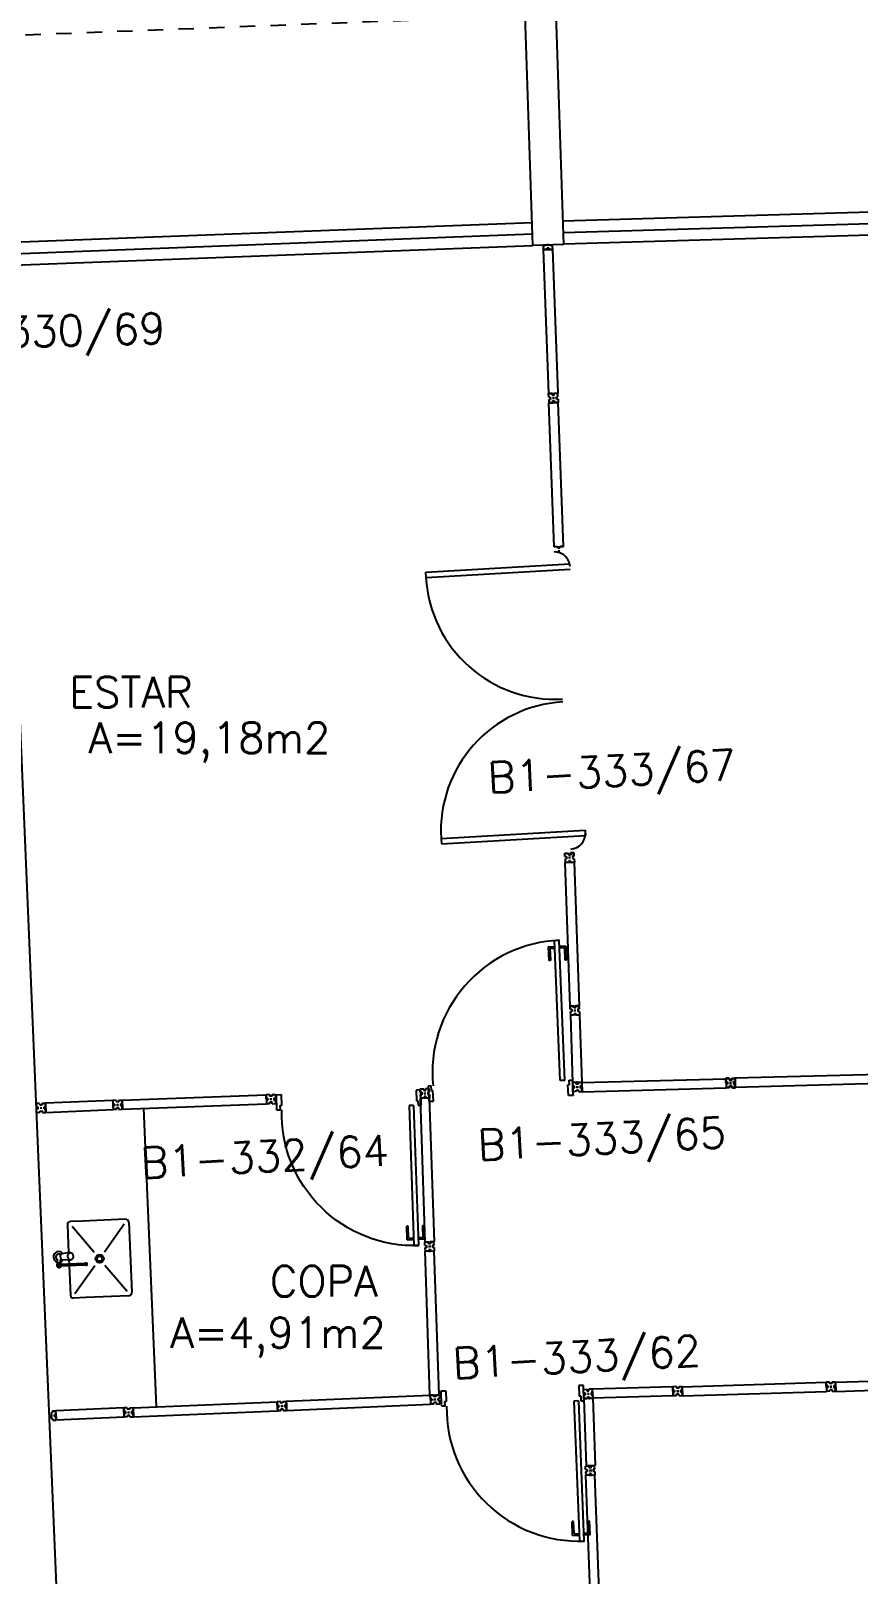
# Model space of a CAD drawing. Extents: x 26 to 324, y 73 to 188.
# Drawn here: x 162.24 to 167.63, y 168.29 to 178.36 of the extents above; entities that cross this region are included whole.
import ezdxf

# ---------------------------------------------------------------- set-up
doc = ezdxf.new("R2010")
doc.units = 0
doc.header["$LTSCALE"] = 0.01
doc.header["$MEASUREMENT"] = 0
doc.linetypes.add('HIDDEN2', pattern=[0.1875, 0.125, -0.0625])
doc.layers.get('0').update_dxf_attribs({"linetype": 'CONTINUOUS'})
doc.layers.get('DEFPOINTS').update_dxf_attribs({"linetype": 'CONTINUOUS'})
for name, color, linetype in [('ALV', 2, 'CONTINUOUS'), ('BANC', 2, 'CONTINUOUS'), ('DIV', 2, 'CONTINUOUS'), ('ESQ', 1, 'CONTINUOUS'), ('ESTR', 3, 'CONTINUOUS'), ('PEÇAS', 1, 'CONTINUOUS'), ('PROJ', 1, 'HIDDEN2'), ('TEXTO', 2, 'CONTINUOUS'), ('TEXTO-ENDEREÇO', 2, 'CONTINUOUS'), ('USO1', 2, 'CONTINUOUS'), ('ÁREA', 2, 'CONTINUOUS')]:
    doc.layers.add(name, color=color, linetype=linetype)
doc.styles.add('1', font='romans.shx')
doc.styles.add('UNB-100', font='simplex.shx', dxfattribs={"height": 0.2})
doc.styles.add('UNB-100-1', font='simplex.shx', dxfattribs={"height": 0.2})
doc.dimstyles.new('1-600', dxfattribs={"dimtxt": 1.1, "dimasz": 2.5, "dimexe": 2, "dimexo": 4, "dimgap": 0.2, "dimtad": 1, "dimdec": 0, "dimzin": 4, "dimdsep": 46, "dimlunit": 6, "dimtxsty": '1', "dimblk1": 'NONE', "dimblk2": 'NONE', "dimsah": 1, "dimcen": 0, "dimclrd": 2, "dimclre": 2, "dimclrt": 2, "dimadec": 0, "dimazin": 0, "dimtfac": 1, "dimtdec": 0, "dimtmove": 2, "dimatfit": 3, "dimldrblk": 'NONE', "dimfxl": 0, "dimtolj": 1, "dimtzin": 0, "dimarcsym": 0})

# ---------------------------------------------------------------- blocks, each defined once
blk = doc.blocks.new('PILAR-SLC')
blk.add_lwpolyline([(0.2, 0), (0.2, -1.5), (0, -1.5), (0, 0)], close=True)
blk = doc.blocks.new('DIVMT-SLC')
for p, q in [((-0.03, 0.03), (-0.03, 0.006)), ((-0.008, 0.03), (-0.03, 0.03)), ((-0.0185, 0.006), (-0.03, 0.006)), ((-0.0185, -0.006), (-0.0185, 0.006)), ((-0.008, 0.03), (-0.008, 0.02)), ((-0.008, 0.02), (0.008, 0.02)), ((-0.0051, 0), (0.0051, 0)), ((0.0051, 0), (-0.0051, 0)), ((-0.0051, 0), (0.0051, 0)), ((0, -0.0051), (0, 0.0051)), ((0, 0.0051), (0, -0.0051)), ((0.008, 0.03), (0.008, 0.02)), ((0.008, 0.03), (0.03, 0.03)), ((0.0205, 0.006), (0.03, 0.006)), ((0.0205, -0.006), (0.0205, 0.006)), ((0.0205, 0.006), (0.0205, -0.006)), ((0.0205, 0.006), (0.03, 0.006)), ((0.97, 0.03), (0.03, 0.03)), ((0.03, 0.006), (0.03, 0.03)), ((0.03, -0.03), (0.03, 0.03)), ((0.03, -0.005), (0.03, 0.005)), ((0.97, -0.03), (0.97, 0.03)), ((0.97, 0.03), (0.97, 0.009)), ((0.97, 0.009), (0.97, 0.027)), ((0.9795, 0.006), (0.97, 0.006)), ((0.97, -0.005), (0.97, 0.005)), ((0.9795, 0.006), (0.9795, -0.006)), ((1.0051, 0), (0.9949, 0)), ((1, 0.0051), (1, -0.0051)), ((-0.0185, -0.006), (-0.03, -0.006)), ((-0.03, -0.03), (-0.03, -0.006)), ((-0.008, -0.03), (-0.03, -0.03)), ((-0.008, -0.03), (-0.008, -0.02)), ((-0.008, -0.02), (0.008, -0.02)), ((0.008, -0.03), (0.008, -0.02)), ((0.008, -0.03), (0.03, -0.03)), ((0.0205, -0.006), (0.03, -0.006)), ((0.0205, -0.006), (0.03, -0.006)), ((0.03, -0.006), (0.03, -0.03)), ((0.97, -0.03), (0.03, -0.03)), ((0.9795, -0.006), (0.97, -0.006)), ((0.97, -0.009), (0.97, -0.027))]:
    blk.add_line(p, q)
blk = doc.blocks.new('PDV2D-SLC')
at = {"layer": 'DIV'}
for p, q in [((0.03, 0.05), (0.06, 0.05)), ((0.03, 0.035), (0.03, 0.05)), ((0.03, -0.035), (0.03, 0.035)), ((0.06, 0.05), (0.06, -0.02)), ((0.941, 0.05), (0.941, -0.02)), ((0.971, 0.05), (0.941, 0.05)), ((0.971, 0.035), (0.971, 0.05)), ((0.971, -0.035), (0.971, 0.035)), ((0.03, -0.05), (0.03, -0.035)), ((0.05, -0.05), (0.03, -0.05)), ((0.05, -0.02), (0.06, -0.02)), ((0.05, -0.02), (0.05, -0.05)), ((0.079, -0.05), (0.109, -0.05)), ((0.079, -0.05), (0.079, -0.965)), ((0.109, -0.05), (0.109, -0.965)), ((0.951, -0.02), (0.941, -0.02)), ((0.951, -0.02), (0.951, -0.05)), ((0.951, -0.05), (0.971, -0.05)), ((0.971, -0.05), (0.971, -0.035)), ((0.109, -0.965), (0.079, -0.965))]:
    blk.add_line(p, q, dxfattribs=at)
at = {"layer": 'DIV', "color": 1}
for p, q in [((0.036, -0.925), (0.036, -0.835)), ((0.046, -0.835), (0.036, -0.835)), ((0.046, -0.915), (0.046, -0.835)), ((0.141, -0.915), (0.141, -0.835)), ((0.141, -0.835), (0.151, -0.835)), ((0.151, -0.925), (0.151, -0.835)), ((0.036, -0.925), (0.076, -0.925)), ((0.046, -0.915), (0.076, -0.915)), ((0.141, -0.915), (0.111, -0.915)), ((0.151, -0.925), (0.111, -0.925))]:
    blk.add_line(p, q, dxfattribs=at)
blk.add_arc((0.076, -0.1), 0.865, 270, 3.3214, dxfattribs=at)
blk = doc.blocks.new('MDIVMT-SLC')
for p, q in [((-0.03, 0.03), (-0.03, 0.006)), ((-0.008, 0.03), (-0.03, 0.03)), ((-0.0185, 0.006), (-0.03, 0.006)), ((-0.0185, -0.006), (-0.0185, 0.006)), ((-0.008, 0.03), (-0.008, 0.02)), ((-0.008, 0.02), (0.008, 0.02)), ((-0.0051, 0), (0.0051, 0)), ((-0.0051, 0), (0.0051, 0)), ((0, -0.0051), (0, 0.0051)), ((0, -0.0051), (0, 0.0051)), ((0.008, 0.03), (0.008, 0.02)), ((0.008, 0.03), (0.03, 0.03)), ((0.0205, 0.006), (0.03, 0.006)), ((0.0205, -0.006), (0.0205, 0.006)), ((0.0205, 0.006), (0.03, 0.006)), ((0.0205, -0.006), (0.0205, 0.006)), ((0.03, 0.03), (0.03, -0.03)), ((0.03, 0.03), (0.47, 0.03)), ((0.03, 0.006), (0.03, 0.03)), ((0.03, 0.009), (0.03, 0.027)), ((0.03, 0.005), (0.03, -0.005)), ((0.47, 0.03), (0.47, -0.03)), ((0.4795, 0.006), (0.47, 0.006)), ((0.47, 0.005), (0.47, -0.005)), ((0.4795, -0.006), (0.4795, 0.006)), ((0.4949, 0), (0.5051, 0)), ((0.5051, 0), (0.4949, 0)), ((0.5, -0.0051), (0.5, 0.0051)), ((-0.0185, -0.006), (-0.03, -0.006)), ((-0.03, -0.03), (-0.03, -0.006)), ((-0.008, -0.03), (-0.03, -0.03)), ((-0.008, -0.03), (-0.008, -0.02)), ((-0.008, -0.02), (0.008, -0.02)), ((0.008, -0.03), (0.008, -0.02)), ((0.008, -0.03), (0.03, -0.03)), ((0.0205, -0.006), (0.03, -0.006)), ((0.0205, -0.006), (0.03, -0.006)), ((0.03, -0.006), (0.03, -0.03)), ((0.03, -0.03), (0.03, -0.009)), ((0.03, -0.009), (0.03, -0.027)), ((0.03, -0.03), (0.47, -0.03)), ((0.4795, -0.006), (0.47, -0.006))]:
    blk.add_line(p, q)
blk = doc.blocks.new('INOXA1-P')
for p, q in [((0.12, 0.23), (0.12, 0.047)), ((0.22, 0.25), (0.14, 0.25)), ((0.15, 0.22), (0.287, 0.043)), ((0.5, 0.25), (0.22, 0.25)), ((0.353, 0.043), (0.49, 0.22)), ((0.52, 0.23), (0.52, -0.23)), ((0.043, 0.008), (0.043, -0.022)), ((0.062, 0.04), (0.071, 0.04)), ((0.131, 0.048), (0.076, 0.043)), ((0.131, -0.002), (0.076, 0.003)), ((0.22, -0.027), (0.054, -0.027)), ((0.22, -0.037), (0.054, -0.037)), ((0.063, -0.003), (0.063, -0.021)), ((0.12, -0.001), (0.12, -0.027)), ((0.12, -0.037), (0.12, -0.23)), ((0.15, -0.22), (0.287, -0.043)), ((0.231, -0.027), (0.22, -0.027)), ((0.231, -0.037), (0.22, -0.037)), ((0.353, -0.043), (0.49, -0.22)), ((0.22, -0.25), (0.14, -0.25)), ((0.5, -0.25), (0.22, -0.25))]:
    blk.add_line(p, q)
blk.add_lwpolyline([(0.076, 0.003), (0.072, 0.004), (0.069, 0.009), (0.067, 0.015), (0.066, 0.023), (0.067, 0.031), (0.069, 0.037), (0.072, 0.042), (0.076, 0.043)])
blk.add_lwpolyline([(0.131, 0.048), (0.137, 0.046), (0.143, 0.041), (0.147, 0.033), (0.148, 0.023), (0.147, 0.013), (0.143, 0.006), (0.137, 0), (0.131, -0.002), (0.125, 0), (0.119, 0.006), (0.115, 0.013), (0.114, 0.023), (0.115, 0.033), (0.119, 0.041), (0.125, 0.046)], close=True)
for radius in [0.0266, 0.0163]:
    blk.add_circle((0.32, 0), radius)
for centre, radius, start, end in [((0.14, 0.23), 0.02, 90, 180), ((0.5, 0.23), 0.02, 360, 90), ((0.054, 0.023), 0.0349, 36.1705, 252.2568), ((0.054, 0.023), 0.0189, 62.7367, 235.7375), ((0.073, -0.003), 0.01, 102.8285, 180), ((0.054, 0.023), 0.0349, 285.5373, 323.9987), ((0.054, -0.032), 0.0145, 20.161, 339.839), ((0.054, -0.032), 0.005, 90.0037, 269.9963), ((0.231, -0.032), 0.00738, 222.6559, 137.3441), ((0.231, -0.032), 0.005, 269.9935, 90.0065), ((0.14, -0.23), 0.02, 180, 270), ((0.5, -0.23), 0.02, 270, 360)]:
    blk.add_arc(centre, radius, start, end)
blk = doc.blocks.new('MTINI-SLC')
for p, q in [((-0.03, 0.008), (-0.03, 0.03)), ((0.03, 0.03), (-0.03, 0.03)), ((-0.03, 0.008), (-0.02, 0.008)), ((-0.009, 0.03), (-0.027, 0.03)), ((-0.02, 0.008), (-0.02, 0)), ((-0.001, 0), (-0.02, 0)), ((-0.006, 0.02), (-0.006, 0.03)), ((-0.006, 0.023), (-0.006, 0.027)), ((-0.006, 0.02), (0.006, 0.02)), ((0.005, 0.03), (-0.005, 0.03)), ((0.005, 0), (-0.005, 0)), ((0.004, 0.02), (-0.004, 0.02)), ((0.02, 0), (-0.001, 0)), ((0, -0.005), (0, 0.005)), ((0.006, 0.02), (0.006, 0.03)), ((0.006, 0.023), (0.006, 0.027)), ((0.009, 0.03), (0.027, 0.03)), ((0.03, 0.008), (0.02, 0.008)), ((0.02, 0), (0.02, 0.008)), ((0.03, 0.008), (0.03, 0.03))]:
    blk.add_line(p, q)
blk = doc.blocks.new('MTT-SLC')
for p, q in [((-0.008, 0.03), (-0.03, 0.03)), ((-0.03, 0.03), (-0.03, 0.006)), ((-0.0185, 0.006), (-0.03, 0.006)), ((-0.0185, -0.006), (-0.0185, 0.006)), ((-0.008, 0.03), (-0.008, 0.02)), ((-0.008, 0.02), (0.008, 0.02)), ((-0.0051, 0), (0.0051, 0)), ((0, -0.0051), (0, 0.0051)), ((0.008, 0.03), (0.03, 0.03)), ((0.008, 0.03), (0.008, 0.02)), ((0.0205, -0.006), (0.0205, 0.006)), ((0.0205, 0.006), (0.03, 0.006)), ((0.03, 0.006), (0.03, 0.03)), ((-0.03, -0.03), (-0.03, -0.006)), ((-0.0185, -0.006), (-0.03, -0.006)), ((-0.008, -0.03), (-0.03, -0.03)), ((-0.008, -0.02), (0.008, -0.02)), ((-0.008, -0.03), (-0.008, -0.02)), ((0.008, -0.03), (0.008, -0.02)), ((0.008, -0.03), (0.03, -0.03)), ((0.0205, -0.006), (0.03, -0.006)), ((0.03, -0.006), (0.03, -0.03))]:
    blk.add_line(p, q)
blk = doc.blocks.new('PDV2E-SLC')
at = {"layer": 'DIV', "color": 1}
for p, q in [((0.023, 0.925), (0.063, 0.925)), ((0.023, 0.925), (0.023, 0.835)), ((0.033, 0.915), (0.063, 0.915)), ((0.033, 0.915), (0.033, 0.835)), ((0.138, 0.925), (0.097, 0.925)), ((0.128, 0.915), (0.097, 0.915)), ((0.128, 0.915), (0.128, 0.835)), ((0.138, 0.925), (0.138, 0.835)), ((0.033, 0.835), (0.023, 0.835)), ((0.128, 0.835), (0.137, 0.835))]:
    blk.add_line(p, q, dxfattribs=at)
at = {"layer": 'DIV'}
for p, q in [((0.065, 0.05), (0.065, 0.965)), ((0.095, 0.965), (0.065, 0.965)), ((0.095, 0.05), (0.095, 0.965)), ((0.049, 0.05), (0.029, 0.05)), ((0.029, 0.05), (0.029, 0.035)), ((0.029, 0.035), (0.029, -0.035)), ((0.049, 0.02), (0.049, 0.05)), ((0.049, 0.02), (0.059, 0.02)), ((0.059, -0.05), (0.059, 0.02)), ((0.065, 0.05), (0.095, 0.05)), ((0.928, -0.05), (0.928, 0.02)), ((0.938, 0.02), (0.928, 0.02)), ((0.938, 0.05), (0.958, 0.05)), ((0.938, 0.02), (0.938, 0.05)), ((0.958, 0.05), (0.958, 0.035)), ((0.958, 0.035), (0.958, -0.035)), ((0.029, -0.035), (0.029, -0.05)), ((0.029, -0.05), (0.059, -0.05)), ((0.958, -0.05), (0.928, -0.05)), ((0.958, -0.035), (0.958, -0.05))]:
    blk.add_line(p, q, dxfattribs=at)
at = {"layer": 'DIV', "color": 1}
blk.add_arc((0.062, 0.1), 0.865, 356.6786, 90, dxfattribs=at)
blk = doc.blocks.new('*D29')
at = {"color": 2, "linetype": 'ByBlock'}
for p, q in [((158.144, 182.148), (157.914, 186.641)), ((213.526, 181.428), (213.872, 185.926))]:
    blk.add_line(p, q, dxfattribs=at)
blk.add_arc((180.304, -251.293), 436.506, 85.60976, 92.92683, dxfattribs=at)
at = {"layer": 'DEFPOINTS', "color": 0, "linetype": 'ByBlock'}
for p in [(195.167, 184.96), (158.348, 178.153), (213.22, 177.439), (158.425, 176.655), (213.105, 175.944)]:
    blk.add_point(p, dxfattribs=at)
at = {"color": 2, "linetype": 'ByBlock', "insert": (185.891, 186.111), "char_height": 1.1, "attachment_point": 5, "rotation": 359.2683, "style": '1'}
blk.add_mtext('\\A1;Antropologia', dxfattribs=at)
blk = doc.blocks.new('_NONE')
at = {"color": 0, "linetype": 'ByBlock'}
blk.add_circle((0, 0), 0.25, dxfattribs=at)
blk = doc.blocks.new('PDVDP-SLC')
for p, q in [((0.112, 0.84), (0.112, -0.1)), ((0.147, 0.84), (0.112, 0.84)), ((0.147, 0.84), (0.147, -0.1)), ((1.853, 0.84), (1.888, 0.84)), ((1.853, 0.84), (1.853, -0.1)), ((1.888, 0.84), (1.888, -0.1)), ((0.009, 0), (-0.009, 0)), ((0, -0.012), (0, 0.01)), ((0.147, -0.1), (0.112, -0.1))]:
    blk.add_line(p, q)
for centre, radius, start, end in [((0.148, -0.002), 0.843, 0, 90), ((1.853, -0.002), 0.843, 90, 180), ((0.131, 0), 0.101, 180, 270), ((1.87, 0), 0.101, 270, 0)]:
    blk.add_arc(centre, radius, start, end)

msp = doc.modelspace()

# ---------------------------------------------------------------- linework, layer by layer
at = {"layer": 'ALV'}
msp.add_line((162.465, 166.852), (162.082, 175.925), dxfattribs=at)
at = {"layer": 'BANC'}
msp.add_line((163.059, 169.382), (162.977, 171.327), dxfattribs=at)
at = {"layer": 'DIV'}
for p, q in [((165.58, 176.951), (165.581, 176.929)), ((165.58, 176.951), (165.59, 176.951)), ((165.581, 176.929), (165.641, 176.931)), ((165.641, 176.931), (165.581, 176.929)), ((165.581, 176.929), (165.602, 176.93)), ((165.602, 176.93), (165.584, 176.929)), ((165.602, 176.93), (165.584, 176.929)), ((165.59, 176.959), (165.611, 176.96)), ((165.59, 176.959), (165.59, 176.951)), ((165.605, 176.96), (165.615, 176.96)), ((165.605, 176.96), (165.615, 176.96)), ((165.617, 176.94), (165.605, 176.939)), ((165.605, 176.939), (165.617, 176.94)), ((165.605, 176.939), (165.605, 176.93)), ((165.605, 176.939), (165.605, 176.93)), ((165.605, 176.937), (165.605, 176.933)), ((165.606, 176.93), (165.616, 176.93)), ((165.616, 176.93), (165.606, 176.93)), ((165.607, 176.939), (165.615, 176.94)), ((165.61, 176.965), (165.61, 176.955)), ((165.61, 176.965), (165.61, 176.955)), ((165.611, 176.96), (165.63, 176.961)), ((165.617, 176.94), (165.617, 176.93)), ((165.617, 176.94), (165.617, 176.93)), ((165.617, 176.938), (165.617, 176.933)), ((165.62, 176.93), (165.638, 176.931)), ((165.62, 176.93), (165.638, 176.931)), ((165.63, 176.953), (165.63, 176.961)), ((165.64, 176.953), (165.63, 176.953)), ((165.64, 176.953), (165.641, 176.931)), ((165.798, 171.467), (165.808, 171.467)), ((165.798, 171.467), (165.808, 171.467)), ((165.803, 171.462), (165.803, 171.472)), ((165.803, 171.462), (165.803, 171.472)), ((165.823, 171.473), (165.833, 171.474)), ((165.824, 171.462), (165.823, 171.474)), ((165.823, 171.474), (165.833, 171.474)), ((165.824, 171.461), (165.823, 171.473)), ((165.824, 171.461), (165.833, 171.462)), ((165.824, 171.462), (165.833, 171.462)), ((165.832, 171.498), (165.834, 171.438)), ((165.832, 171.498), (165.834, 171.438)), ((165.833, 171.477), (165.832, 171.495)), ((165.833, 171.477), (165.832, 171.495)), ((165.833, 171.473), (165.833, 171.463)), ((165.833, 171.473), (165.833, 171.463)), ((165.833, 171.459), (165.834, 171.441)), ((165.834, 171.438), (165.833, 171.459)), ((165.833, 171.459), (165.834, 171.441)), ((165.834, 171.438), (165.833, 171.459)), ((166.794, 171.525), (166.772, 171.524)), ((166.773, 171.5), (166.772, 171.524)), ((166.772, 171.524), (166.774, 171.464)), ((166.782, 171.501), (166.773, 171.5)), ((166.782, 171.501), (166.773, 171.5)), ((166.773, 171.499), (166.773, 171.489)), ((166.782, 171.489), (166.773, 171.488)), ((166.782, 171.489), (166.773, 171.488)), ((166.773, 171.488), (166.774, 171.464)), ((166.796, 171.465), (166.774, 171.464)), ((166.782, 171.501), (166.782, 171.489)), ((166.782, 171.489), (166.782, 171.501)), ((166.794, 171.525), (166.794, 171.515)), ((166.81, 171.515), (166.794, 171.515)), ((166.796, 171.465), (166.795, 171.475)), ((166.811, 171.475), (166.795, 171.475)), ((166.808, 171.495), (166.798, 171.495)), ((166.798, 171.495), (166.808, 171.495)), ((166.808, 171.495), (166.798, 171.495)), ((166.803, 171.5), (166.803, 171.49)), ((166.803, 171.49), (166.803, 171.5)), ((166.81, 171.525), (166.832, 171.526)), ((166.81, 171.525), (166.81, 171.515)), ((166.812, 171.465), (166.811, 171.475)), ((166.812, 171.465), (166.834, 171.466)), ((166.821, 171.502), (166.833, 171.502)), ((166.821, 171.502), (166.821, 171.49)), ((166.821, 171.49), (166.833, 171.49)), ((166.832, 171.526), (166.833, 171.502)), ((166.834, 171.466), (166.833, 171.49)), ((162.774, 171.379), (162.335, 171.361)), ((162.335, 171.361), (162.337, 171.301)), ((162.336, 171.34), (162.335, 171.358)), ((162.796, 171.38), (162.774, 171.379)), ((162.774, 171.379), (162.776, 171.319)), ((162.785, 171.355), (162.775, 171.355)), ((162.785, 171.355), (162.775, 171.355)), ((162.775, 171.354), (162.775, 171.344)), ((162.785, 171.355), (162.785, 171.343)), ((162.785, 171.343), (162.785, 171.355)), ((162.796, 171.38), (162.797, 171.37)), ((162.813, 171.37), (162.797, 171.37)), ((162.805, 171.355), (162.805, 171.345)), ((162.805, 171.345), (162.805, 171.355)), ((162.812, 171.38), (162.834, 171.381)), ((162.812, 171.38), (162.813, 171.37)), ((162.824, 171.357), (162.835, 171.357)), ((162.824, 171.357), (162.824, 171.345)), ((162.834, 171.381), (162.835, 171.357)), ((162.326, 171.337), (162.336, 171.337)), ((162.327, 171.325), (162.326, 171.337)), ((162.327, 171.325), (162.336, 171.325)), ((162.336, 171.336), (162.336, 171.326)), ((162.337, 171.301), (162.336, 171.322)), ((162.336, 171.322), (162.337, 171.304)), ((162.337, 171.301), (162.776, 171.319)), ((162.775, 171.343), (162.776, 171.319)), ((162.785, 171.343), (162.775, 171.343)), ((162.785, 171.343), (162.775, 171.343)), ((162.798, 171.32), (162.776, 171.319)), ((162.814, 171.33), (162.798, 171.33)), ((162.798, 171.32), (162.798, 171.33)), ((162.81, 171.35), (162.8, 171.35)), ((162.8, 171.35), (162.81, 171.35)), ((162.81, 171.35), (162.8, 171.35)), ((162.814, 171.32), (162.814, 171.33)), ((162.814, 171.32), (162.836, 171.321)), ((162.824, 171.345), (162.835, 171.345)), ((162.836, 171.321), (162.835, 171.345)), ((165.869, 169.465), (165.879, 169.465)), ((165.879, 169.465), (165.869, 169.465)), ((165.874, 169.47), (165.874, 169.46)), ((165.894, 169.471), (165.903, 169.472)), ((165.894, 169.471), (165.894, 169.459)), ((165.894, 169.459), (165.904, 169.46)), ((166.427, 169.511), (165.903, 169.496)), ((165.905, 169.436), (165.903, 169.496)), ((165.904, 169.461), (165.904, 169.471)), ((166.429, 169.451), (165.905, 169.436)), ((166.449, 169.512), (166.427, 169.511)), ((166.428, 169.487), (166.427, 169.511)), ((166.429, 169.451), (166.427, 169.511)), ((166.427, 169.511), (166.427, 169.49)), ((166.427, 169.49), (166.427, 169.508)), ((166.437, 169.487), (166.428, 169.487)), ((166.437, 169.487), (166.428, 169.487)), ((166.428, 169.476), (166.428, 169.486)), ((166.437, 169.475), (166.428, 169.475)), ((166.428, 169.475), (166.429, 169.451)), ((166.437, 169.475), (166.428, 169.475)), ((166.428, 169.472), (166.429, 169.454)), ((166.451, 169.452), (166.429, 169.451)), ((166.437, 169.487), (166.437, 169.475)), ((166.437, 169.487), (166.437, 169.475)), ((166.449, 169.512), (166.449, 169.502)), ((166.465, 169.502), (166.449, 169.502)), ((166.451, 169.452), (166.45, 169.462)), ((166.466, 169.462), (166.45, 169.462)), ((166.463, 169.482), (166.453, 169.482)), ((166.463, 169.482), (166.453, 169.482)), ((166.458, 169.487), (166.458, 169.477)), ((166.458, 169.487), (166.458, 169.477)), ((166.465, 169.512), (166.487, 169.513)), ((166.465, 169.512), (166.465, 169.502)), ((166.467, 169.452), (166.466, 169.462)), ((166.467, 169.452), (166.489, 169.453)), ((166.476, 169.489), (166.476, 169.477)), ((166.476, 169.489), (166.488, 169.489)), ((166.476, 169.477), (166.488, 169.477)), ((166.487, 169.513), (166.488, 169.489)), ((166.489, 169.453), (166.488, 169.477)), ((162.846, 169.373), (162.402, 169.353)), ((162.405, 169.293), (162.402, 169.353)), ((162.868, 169.374), (162.846, 169.373)), ((162.847, 169.349), (162.846, 169.373)), ((162.848, 169.313), (162.846, 169.373)), ((162.846, 169.373), (162.847, 169.352)), ((162.847, 169.352), (162.846, 169.37)), ((162.856, 169.349), (162.847, 169.349)), ((162.856, 169.349), (162.847, 169.349)), ((162.847, 169.338), (162.847, 169.348)), ((162.856, 169.349), (162.857, 169.337)), ((162.856, 169.349), (162.857, 169.337)), ((162.868, 169.374), (162.868, 169.364)), ((162.884, 169.364), (162.868, 169.364)), ((162.882, 169.344), (162.872, 169.344)), ((162.882, 169.344), (162.872, 169.344)), ((162.877, 169.349), (162.877, 169.339)), ((162.877, 169.349), (162.877, 169.339)), ((162.884, 169.374), (162.906, 169.375)), ((162.884, 169.374), (162.884, 169.364)), ((162.895, 169.351), (162.896, 169.339)), ((162.895, 169.351), (162.907, 169.351)), ((162.896, 169.339), (162.907, 169.339)), ((162.906, 169.375), (162.907, 169.351)), ((162.908, 169.315), (162.907, 169.339)), ((162.369, 169.321), (162.379, 169.322)), ((162.379, 169.322), (162.369, 169.321)), ((162.374, 169.327), (162.374, 169.316)), ((162.394, 169.328), (162.403, 169.329)), ((162.394, 169.328), (162.395, 169.316)), ((162.395, 169.316), (162.404, 169.317)), ((162.404, 169.318), (162.404, 169.328)), ((162.848, 169.313), (162.405, 169.293)), ((162.857, 169.337), (162.847, 169.337)), ((162.847, 169.337), (162.848, 169.313)), ((162.857, 169.337), (162.847, 169.337)), ((162.847, 169.334), (162.848, 169.316)), ((162.87, 169.314), (162.848, 169.313)), ((162.886, 169.324), (162.87, 169.324)), ((162.87, 169.314), (162.87, 169.324)), ((162.886, 169.314), (162.886, 169.324)), ((162.886, 169.314), (162.908, 169.315))]:
    msp.add_line(p, q, dxfattribs=at)
at = {"layer": 'ESQ'}
for p, q in [((169.158, 177.216), (165.711, 177.114)), ((162.062, 176.975), (165.508, 177.107)), ((169.16, 177.141), (165.714, 177.039)), ((162.065, 176.9), (165.51, 177.032)), ((169.162, 177.066), (165.716, 176.964)), ((162.068, 176.825), (165.513, 176.957))]:
    msp.add_line(p, q, dxfattribs=at)
at = {"layer": 'PROJ'}
msp.add_line((162.004, 178.323), (165.462, 178.456), dxfattribs=at)

# ---------------------------------------------------------------- block references
at = {"layer": 'DIV', "xscale": -1}
for name, p, rotation in [('DIVMT-SLC', (165.647, 175.961), 272.1026961353227), ('PDV2D-SLC', (164.813, 171.399), 1.957022902772669)]:
    msp.add_blockref(name, p, dxfattribs=dict(at, rotation=rotation))
at = {"layer": 'DIV'}
for name, p, rotation in [('DIVMT-SLC', (165.647, 175.961), 272.1026961353335), ('PDVDP-SLC', (165.763, 172.989), 93.31265336924021), ('DIVMT-SLC', (165.753, 172.963), 271.9821224490764), ('PDV2D-SLC', (165.803, 171.463), 182.351811747695), ('MDIVMT-SLC', (165.787, 171.967), 271.8951882643074), ('DIVMT-SLC', (164.809, 171.425), 271.9131488922342), ('MTT-SLC', (165.803, 171.467), 1.949251221047192), ('DIVMT-SLC', (166.803, 171.491), 181.5130695165031), ('DIVMT-SLC', (167.802, 171.522), 181.5130695165031), ('MTT-SLC', (162.306, 171.33), 2.437051221047215), ('DIVMT-SLC', (163.805, 171.387), 182.1042163252502), ('DIVMT-SLC', (164.839, 170.426), 271.9131488922342), ('DIVMT-SLC', (167.457, 169.512), 181.8010418784922), ('DIVMT-SLC', (168.457, 169.542), 181.8390977894053), ('DIVMT-SLC', (164.875, 169.428), 182.4661471255402), ('PDV2E-SLC', (165.874, 169.471), 182.2335396829413), ('MDIVMT-SLC', (165.874, 169.465), 272.0289178474738), ('MTINI-SLC', (162.374, 169.323), 272.2406082361657), ('DIVMT-SLC', (163.876, 169.385), 182.4150503439287), ('DIVMT-SLC', (165.887, 168.965), 272.1616652548708)]:
    msp.add_blockref(name, p, dxfattribs=dict(at, rotation=rotation))
at = {"layer": 'ESTR', "rotation": 1.951219512195122}
msp.add_blockref('PILAR-SLC', (165.463, 178.456), dxfattribs=at)
at = {"layer": 'PEÇAS', "rotation": 2.41592005870178}
msp.add_blockref('INOXA1-P', (162.368, 170.333), dxfattribs=at)

# ---------------------------------------------------------------- texts
at = {"layer": 'TEXTO', "style": 'UNB-100'}
for s, p in [('ESTAR', (162.489, 173.943)), ('COPA', (163.799, 170.099))]:
    msp.add_text(s, height=0.2, dxfattribs=at).set_placement(p)
at = {"layer": 'TEXTO-ENDEREÇO', "style": 'UNB-100-1'}
for s, rotation, p in [('B1-330/69', 1.5154, (161.5, 176.275)), ('B1-333/67', 3.0253, (165.225, 173.385)), ('B1-333/65', 3.0253, (165.159, 170.987)), ('B1-332/64', 3.0253, (162.961, 170.871)), ('B1-333/62', 3.0253, (164.996, 169.563))]:
    msp.add_text(s, height=0.2, rotation=rotation, dxfattribs=at).set_placement(p)
at = {"layer": 'ÁREA', "style": 'UNB-100'}
for s, p in [('A=19,18m2', (162.615, 173.645)), ('A=4,91m2', (163.149, 169.764))]:
    msp.add_text(s, height=0.2, dxfattribs=at).set_placement(p)

# ---------------------------------------------------------------- dimensions: what is measured, and where the dimension line sits
at = {"layer": 'USO1'}
dim = msp.add_angular_dim_2l(base=(195.167, 184.96), line1=((158.348, 178.153), (158.425, 176.655)), line2=((213.22, 177.439), (213.105, 175.944)), text='Antropologia', dimstyle='1-600', override={"dimazin": 1}, dxfattribs=at)
dim.commit()
dim.dimension.update_dxf_attribs({"geometry": '*D29', "text_midpoint": (185.891, 186.111)})

doc.saveas('drawing.dxf')
